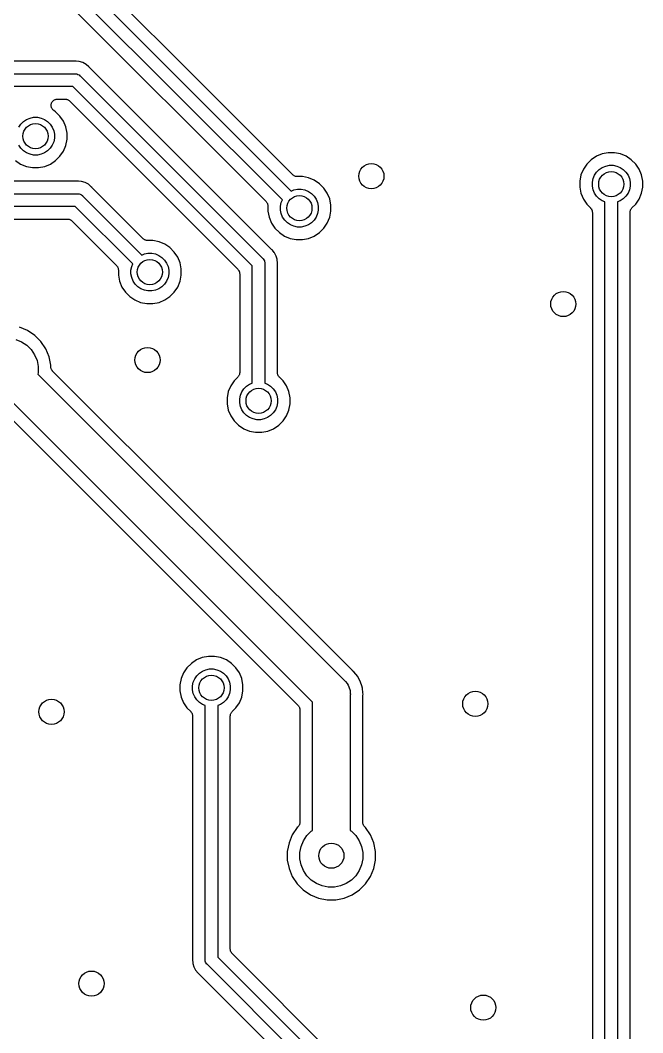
# Model space of a CAD drawing. Extents: x 49 to 143, y -158 to -38.
# Drawn here: x 89.67 to 99.56, y -115.46 to -99.38 of the extents above; entities that cross this region are included whole.
import ezdxf

# ---------------------------------------------------------------- set-up
doc = ezdxf.new("R2010")
doc.units = 0
doc.layers.add('BLACK', color=7, linetype='CONTINUOUS')

msp = doc.modelspace()

# ---------------------------------------------------------------- linework, layer by layer
at = {"layer": 'BLACK', "linetype": 'CONTINUOUS'}
for p, q in [((92.3839, -100.215), (90.65, -98.4808)), ((90.4982, -98.6118), (93.9774, -102.091)), ((93.836, -102.232), (90.3826, -98.779)), ((90.329, -99.0083), (93.5777, -102.257)), ((90.5314, -100.03), (80.6646, -100.03)), ((90.5356, -100.03), (90.5314, -100.03)), ((90.5398, -100.03), (90.5356, -100.03)), ((90.5412, -100.03), (90.5398, -100.03)), ((90.551, -100.029), (90.5412, -100.03)), ((90.5608, -100.03), (90.551, -100.029)), ((90.6098, -100.034), (90.5608, -100.03)), ((90.5608, -100.03), (90.5608, -100.03)), ((90.6664, -100.051), (90.6098, -100.034)), ((90.7185, -100.079), (90.6664, -100.051)), ((90.7642, -100.117), (90.7185, -100.079)), ((90.7704, -100.124), (90.7642, -100.117)), ((90.7734, -100.127), (90.7704, -100.124)), ((90.776, -100.131), (90.7734, -100.127)), ((90.777, -100.132), (90.776, -100.131)), ((93.6572, -103.012), (90.777, -100.132)), ((80.6499, -100.23), (90.5461, -100.23)), ((90.5461, -100.23), (90.551, -100.23)), ((90.551, -100.23), (90.5559, -100.23)), ((90.5559, -100.23), (90.5559, -100.23)), ((90.5559, -100.23), (90.5706, -100.231)), ((90.5706, -100.231), (90.5895, -100.237)), ((90.5895, -100.237), (90.6068, -100.246)), ((90.6068, -100.246), (90.6221, -100.259)), ((90.6221, -100.259), (90.6252, -100.263)), ((90.6252, -100.263), (93.5262, -103.164)), ((94.002, -101.833), (92.3839, -100.215)), ((90.5096, -100.43), (80.6864, -100.43)), ((93.359, -103.279), (90.5096, -100.43)), ((90.172, -100.691), (90.1767, -100.682)), ((90.1767, -100.682), (90.1812, -100.674)), ((90.1812, -100.674), (90.1813, -100.674)), ((90.1813, -100.674), (90.1814, -100.674)), ((90.1814, -100.674), (90.1877, -100.666)), ((90.1877, -100.666), (90.1937, -100.659)), ((90.1937, -100.659), (90.1938, -100.659)), ((90.1938, -100.659), (90.2015, -100.653)), ((90.1938, -100.659), (90.1938, -100.659)), ((90.2015, -100.653), (90.2088, -100.647)), ((90.2088, -100.647), (90.2089, -100.647)), ((90.2089, -100.647), (90.209, -100.647)), ((90.209, -100.647), (90.2175, -100.642)), ((90.2175, -100.642), (90.226, -100.638)), ((90.226, -100.638), (90.2261, -100.638)), ((90.2261, -100.638), (90.2263, -100.637)), ((90.2263, -100.637), (90.2353, -100.635)), ((90.2353, -100.635), (90.2447, -100.632)), ((90.2447, -100.632), (90.2448, -100.632)), ((90.2448, -100.632), (90.245, -100.632)), ((90.245, -100.632), (90.2543, -100.631)), ((90.2543, -100.631), (90.2641, -100.63)), ((90.2641, -100.63), (90.3853, -100.63)), ((90.3853, -100.63), (90.3856, -100.63)), ((90.3856, -100.63), (90.3857, -100.63)), ((90.3857, -100.63), (90.3857, -100.63)), ((90.3857, -100.63), (90.3867, -100.63)), ((90.3867, -100.63), (90.3959, -100.631)), ((90.3959, -100.631), (90.4051, -100.632)), ((90.4051, -100.632), (90.4056, -100.632)), ((90.4056, -100.632), (90.4061, -100.632)), ((90.4061, -100.632), (90.4149, -100.635)), ((90.4149, -100.635), (90.4237, -100.638)), ((90.4237, -100.638), (90.4242, -100.638)), ((90.4242, -100.638), (90.4247, -100.638)), ((90.4247, -100.638), (90.4328, -100.643)), ((90.4328, -100.643), (90.4409, -100.647)), ((90.4409, -100.647), (90.4414, -100.647)), ((90.4414, -100.647), (90.4418, -100.647)), ((90.4418, -100.647), (90.4489, -100.653)), ((90.4489, -100.653), (90.456, -100.659)), ((90.456, -100.659), (93.1297, -103.333)), ((90.1641, -100.729), (90.1651, -100.72)), ((90.165, -100.739), (90.1641, -100.729)), ((90.1641, -100.729), (90.1641, -100.729)), ((90.1641, -100.729), (90.1641, -100.729)), ((90.1658, -100.748), (90.165, -100.739)), ((90.1651, -100.72), (90.1662, -100.71)), ((90.1659, -100.749), (90.1658, -100.748)), ((90.1686, -100.758), (90.1659, -100.749)), ((90.1659, -100.749), (90.1659, -100.749)), ((90.1662, -100.71), (90.1691, -100.701)), ((90.1662, -100.71), (90.1662, -100.71)), ((90.1662, -100.71), (90.1662, -100.71)), ((90.1713, -100.767), (90.1686, -100.758)), ((90.1691, -100.701), (90.1719, -100.691)), ((90.1714, -100.767), (90.1713, -100.767)), ((90.1758, -100.776), (90.1714, -100.767)), ((90.1714, -100.767), (90.1714, -100.767)), ((90.1719, -100.691), (90.172, -100.691)), ((90.172, -100.691), (90.172, -100.691)), ((90.1803, -100.785), (90.1758, -100.776)), ((90.1804, -100.785), (90.1803, -100.785)), ((90.1862, -100.792), (90.1804, -100.785)), ((90.1804, -100.785), (90.1804, -100.785)), ((90.1925, -100.8), (90.1862, -100.792)), ((90.1926, -100.8), (90.1925, -100.8)), ((90.1927, -100.8), (90.1926, -100.8)), ((90.2001, -100.806), (90.1927, -100.8)), ((90.2074, -100.812), (90.2001, -100.806)), ((90.2076, -100.812), (90.2074, -100.812)), ((90.2076, -100.813), (90.2076, -100.812)), ((90.2086, -100.813), (90.2076, -100.813)), ((90.2076, -100.813), (90.2076, -100.813)), ((90.2347, -100.831), (90.2086, -100.813)), ((90.3044, -100.9), (90.2347, -100.831)), ((89.683, -101.028), (89.7248, -100.986)), ((89.7248, -100.986), (89.7739, -100.953)), ((89.7739, -100.953), (89.8285, -100.931)), ((89.8285, -100.931), (89.8865, -100.919)), ((89.8865, -100.919), (89.9455, -100.919)), ((89.9455, -100.919), (90.0035, -100.931)), ((90.0035, -100.931), (90.0581, -100.953)), ((90.0581, -100.953), (90.1072, -100.986)), ((90.1072, -100.986), (90.149, -101.028)), ((90.3591, -100.982), (90.3044, -100.9)), ((90.3968, -101.073), (90.3591, -100.982)), ((89.6501, -101.077), (89.683, -101.028)), ((90.149, -101.028), (90.1819, -101.077)), ((90.1819, -101.077), (90.2045, -101.132)), ((90.2045, -101.132), (90.216, -101.189)), ((90.416, -101.17), (90.3968, -101.073)), ((90.2045, -101.307), (90.1819, -101.361)), ((90.216, -101.249), (90.2045, -101.307)), ((90.216, -101.189), (90.216, -101.249)), ((90.3968, -101.365), (90.416, -101.268)), ((90.416, -101.268), (90.416, -101.17)), ((89.683, -101.41), (89.6501, -101.361)), ((89.7248, -101.452), (89.683, -101.41)), ((89.7739, -101.485), (89.7248, -101.452)), ((89.8285, -101.507), (89.7739, -101.485)), ((90.0581, -101.485), (90.0035, -101.507)), ((90.1072, -101.452), (90.0581, -101.485)), ((90.149, -101.41), (90.1072, -101.452)), ((90.1819, -101.361), (90.149, -101.41)), ((90.3044, -101.538), (90.3591, -101.456)), ((90.3591, -101.456), (90.3968, -101.365)), ((99.0108, -101.481), (98.9142, -101.5)), ((99.1092, -101.481), (99.0108, -101.481)), ((99.2058, -101.5), (99.1092, -101.481)), ((89.5973, -101.607), (89.6792, -101.662)), ((89.8865, -101.519), (89.8285, -101.507)), ((89.9455, -101.519), (89.8865, -101.519)), ((90.0035, -101.507), (89.9455, -101.519)), ((90.1528, -101.662), (90.2347, -101.607)), ((90.2347, -101.607), (90.3044, -101.538)), ((98.7413, -101.593), (98.6716, -101.662)), ((98.8232, -101.538), (98.7413, -101.593)), ((98.9142, -101.5), (98.8232, -101.538)), ((99.2968, -101.538), (99.2058, -101.5)), ((99.3787, -101.593), (99.2968, -101.538)), ((99.4484, -101.662), (99.3787, -101.593)), ((89.6792, -101.662), (89.7702, -101.7)), ((89.7702, -101.7), (89.8668, -101.719)), ((89.8668, -101.719), (89.9652, -101.719)), ((89.9652, -101.719), (90.0618, -101.7)), ((90.0618, -101.7), (90.1528, -101.662)), ((98.6169, -101.744), (98.5792, -101.835)), ((98.6716, -101.662), (98.6169, -101.744)), ((98.7941, -101.839), (98.827, -101.79)), ((98.827, -101.79), (98.8688, -101.748)), ((98.8688, -101.748), (98.9179, -101.715)), ((98.9179, -101.715), (98.9725, -101.693)), ((98.9725, -101.693), (99.0305, -101.681)), ((99.0305, -101.681), (99.0895, -101.681)), ((99.0895, -101.681), (99.1475, -101.693)), ((99.1475, -101.693), (99.2021, -101.715)), ((99.2021, -101.715), (99.2512, -101.748)), ((99.2512, -101.748), (99.293, -101.79)), ((99.293, -101.79), (99.3259, -101.839)), ((99.5031, -101.744), (99.4484, -101.662)), ((99.5408, -101.835), (99.5031, -101.744)), ((90.5691, -101.935), (82.3156, -101.935)), ((90.5733, -101.935), (90.5691, -101.935)), ((90.5775, -101.935), (90.5733, -101.935)), ((90.5789, -101.935), (90.5775, -101.935)), ((90.5887, -101.934), (90.5789, -101.935)), ((90.5986, -101.935), (90.5887, -101.934)), ((90.6475, -101.939), (90.5986, -101.935)), ((90.5986, -101.935), (90.5986, -101.935)), ((90.7041, -101.956), (90.6475, -101.939)), ((90.7562, -101.984), (90.7041, -101.956)), ((94.0091, -101.839), (94.002, -101.833)), ((94.0162, -101.845), (94.0091, -101.839)), ((94.0166, -101.845), (94.0162, -101.845)), ((94.0171, -101.845), (94.0166, -101.845)), ((94.0252, -101.849), (94.0171, -101.845)), ((94.0333, -101.854), (94.0252, -101.849)), ((94.0338, -101.854), (94.0333, -101.854)), ((94.0343, -101.854), (94.0338, -101.854)), ((94.0431, -101.857), (94.0343, -101.854)), ((94.0519, -101.86), (94.0431, -101.857)), ((94.0524, -101.86), (94.0519, -101.86)), ((94.0529, -101.86), (94.0524, -101.86)), ((94.0621, -101.861), (94.0529, -101.86)), ((94.0713, -101.862), (94.0621, -101.861)), ((94.0723, -101.862), (94.0713, -101.862)), ((94.0724, -101.862), (94.0723, -101.862)), ((94.0723, -101.862), (94.0723, -101.862)), ((94.0727, -101.862), (94.0724, -101.862)), ((94.1562, -101.862), (94.0727, -101.862)), ((94.2528, -101.881), (94.1562, -101.862)), ((94.3438, -101.919), (94.2528, -101.881)), ((94.4257, -101.974), (94.3438, -101.919)), ((98.5792, -101.835), (98.56, -101.932)), ((98.56, -101.932), (98.56, -102.03)), ((98.76, -101.951), (98.7715, -101.893)), ((98.76, -102.011), (98.76, -101.951)), ((98.7715, -101.893), (98.7941, -101.839)), ((99.3259, -101.839), (99.3485, -101.893)), ((99.3485, -101.893), (99.36, -101.951)), ((99.36, -101.951), (99.36, -102.011)), ((99.56, -101.932), (99.5408, -101.835)), ((99.56, -102.03), (99.56, -101.932)), ((90.8019, -102.022), (90.7562, -101.984)), ((90.8082, -102.029), (90.8019, -102.022)), ((90.8111, -102.032), (90.8082, -102.029)), ((90.8138, -102.036), (90.8111, -102.032)), ((90.8147, -102.037), (90.8138, -102.036)), ((91.6267, -102.849), (90.8147, -102.037)), ((93.9774, -102.091), (94.0195, -102.074)), ((94.0195, -102.074), (94.0775, -102.062)), ((94.0775, -102.062), (94.1365, -102.062)), ((94.1365, -102.062), (94.1945, -102.074)), ((94.1945, -102.074), (94.2491, -102.096)), ((94.2491, -102.096), (94.2982, -102.129)), ((94.2982, -102.129), (94.34, -102.171)), ((94.4954, -102.043), (94.4257, -101.974)), ((94.5501, -102.125), (94.4954, -102.043)), ((94.5878, -102.216), (94.5501, -102.125)), ((98.56, -102.03), (98.5792, -102.127)), ((98.5792, -102.127), (98.6169, -102.218)), ((98.7715, -102.069), (98.76, -102.011)), ((98.7941, -102.123), (98.7715, -102.069)), ((98.827, -102.172), (98.7941, -102.123)), ((99.3259, -102.123), (99.293, -102.172)), ((99.3485, -102.069), (99.3259, -102.123)), ((99.36, -102.011), (99.3485, -102.069)), ((99.5031, -102.218), (99.5408, -102.127)), ((99.5408, -102.127), (99.56, -102.03)), ((82.3009, -102.135), (90.5838, -102.135)), ((90.5838, -102.135), (90.5887, -102.135)), ((90.5887, -102.135), (90.5936, -102.135)), ((90.5936, -102.135), (90.5936, -102.135)), ((90.5936, -102.135), (90.6083, -102.136)), ((90.6083, -102.136), (90.6272, -102.142)), ((90.6272, -102.142), (90.6445, -102.151)), ((90.6445, -102.151), (90.6598, -102.164)), ((90.6598, -102.164), (90.6629, -102.168)), ((90.6629, -102.168), (91.6021, -103.107)), ((93.5777, -102.257), (93.5779, -102.257)), ((93.5779, -102.257), (93.578, -102.257)), ((93.578, -102.257), (93.578, -102.257)), ((93.578, -102.257), (93.5787, -102.258)), ((93.5787, -102.258), (93.5845, -102.265)), ((93.5845, -102.265), (93.5903, -102.272)), ((93.5903, -102.272), (93.5905, -102.273)), ((93.5905, -102.273), (93.5909, -102.273)), ((93.5909, -102.273), (93.5951, -102.281)), ((93.5951, -102.281), (93.5995, -102.29)), ((93.5995, -102.29), (93.5996, -102.29)), ((93.5996, -102.29), (93.5998, -102.291)), ((93.5998, -102.291), (93.6024, -102.299)), ((93.807, -102.332), (93.8185, -102.274)), ((93.8185, -102.274), (93.836, -102.232)), ((94.34, -102.171), (94.3729, -102.22)), ((94.3729, -102.22), (94.3955, -102.274)), ((94.3955, -102.274), (94.407, -102.332)), ((94.607, -102.313), (94.5878, -102.216)), ((98.6169, -102.218), (98.6716, -102.3)), ((98.8688, -102.214), (98.827, -102.172)), ((98.9179, -102.247), (98.8688, -102.214)), ((98.96, -102.264), (98.9179, -102.247)), ((98.96, -119.212), (98.96, -102.264)), ((99.2021, -102.247), (99.16, -102.264)), ((99.16, -102.264), (99.16, -119.248)), ((99.2512, -102.214), (99.2021, -102.247)), ((99.293, -102.172), (99.2512, -102.214)), ((99.4484, -102.3), (99.5031, -102.218)), ((90.5473, -102.335), (82.3374, -102.335)), ((91.4607, -103.248), (90.5473, -102.335)), ((93.6024, -102.299), (93.6051, -102.308)), ((93.6051, -102.308), (93.6051, -102.309)), ((93.6051, -102.309), (93.6053, -102.309)), ((93.6053, -102.309), (93.6061, -102.318)), ((93.6061, -102.318), (93.607, -102.328)), ((93.607, -102.328), (93.607, -102.411)), ((93.607, -102.411), (93.6262, -102.508)), ((93.807, -102.392), (93.807, -102.332)), ((93.8185, -102.45), (93.807, -102.392)), ((93.8411, -102.504), (93.8185, -102.45)), ((94.3955, -102.45), (94.3729, -102.504)), ((94.407, -102.392), (94.3955, -102.45)), ((94.407, -102.332), (94.407, -102.392)), ((94.5878, -102.508), (94.607, -102.411)), ((94.607, -102.411), (94.607, -102.313)), ((98.6716, -102.3), (98.7307, -102.359)), ((98.7307, -102.359), (98.7309, -102.359)), ((98.7309, -102.359), (98.731, -102.359)), ((98.731, -102.359), (98.731, -102.359)), ((98.731, -102.359), (98.7317, -102.36)), ((98.7317, -102.36), (98.7375, -102.367)), ((98.7375, -102.367), (98.7433, -102.374)), ((98.7433, -102.374), (98.7435, -102.375)), ((98.7435, -102.375), (98.7439, -102.375)), ((98.7439, -102.375), (98.7481, -102.383)), ((98.7481, -102.383), (98.7525, -102.391)), ((98.7525, -102.391), (98.7526, -102.392)), ((98.7526, -102.392), (98.7528, -102.392)), ((98.7528, -102.392), (98.7554, -102.401)), ((98.7554, -102.401), (98.7581, -102.41)), ((98.7581, -102.41), (98.7581, -102.411)), ((98.7581, -102.411), (98.7583, -102.411)), ((98.7583, -102.411), (98.7591, -102.42)), ((98.7591, -102.42), (98.76, -102.43)), ((98.76, -102.43), (98.76, -119.087)), ((99.36, -102.428), (99.361, -102.419)), ((99.36, -102.429), (99.36, -102.428)), ((99.36, -102.43), (99.36, -102.429)), ((99.36, -102.429), (99.36, -102.429)), ((99.36, -102.429), (99.36, -102.429)), ((99.36, -119.233), (99.36, -102.43)), ((99.361, -102.419), (99.362, -102.41)), ((99.362, -102.41), (99.3621, -102.409)), ((99.3621, -102.409), (99.3622, -102.409)), ((99.3622, -102.409), (99.365, -102.4)), ((99.365, -102.4), (99.3677, -102.391)), ((99.3677, -102.391), (99.3679, -102.391)), ((99.3679, -102.391), (99.3681, -102.39)), ((99.3681, -102.39), (99.3725, -102.382)), ((99.3725, -102.382), (99.3769, -102.374)), ((99.3769, -102.374), (99.3772, -102.373)), ((99.3772, -102.373), (99.3775, -102.373)), ((99.3775, -102.373), (99.3834, -102.366)), ((99.3834, -102.366), (99.3893, -102.359)), ((99.3893, -102.359), (99.4484, -102.3)), ((82.4617, -102.535), (90.423, -102.535)), ((90.423, -102.535), (90.4234, -102.535)), ((90.4234, -102.535), (90.4234, -102.535)), ((90.4234, -102.535), (90.4234, -102.535)), ((90.4234, -102.535), (90.4244, -102.535)), ((90.4244, -102.535), (90.4336, -102.536)), ((90.4336, -102.536), (90.4428, -102.537)), ((90.4428, -102.537), (90.4433, -102.537)), ((90.4433, -102.537), (90.4438, -102.537)), ((90.4438, -102.537), (90.4527, -102.54)), ((90.4527, -102.54), (90.4615, -102.543)), ((90.4615, -102.543), (90.4619, -102.543)), ((90.4619, -102.543), (90.4624, -102.543)), ((90.4624, -102.543), (90.4705, -102.548)), ((90.4705, -102.548), (90.4787, -102.552)), ((90.4787, -102.552), (90.4791, -102.552)), ((90.4791, -102.552), (90.4795, -102.552)), ((90.4795, -102.552), (90.4866, -102.558)), ((90.4866, -102.558), (90.4937, -102.564)), ((90.4937, -102.564), (91.2024, -103.273)), ((93.6262, -102.508), (93.6639, -102.599)), ((93.6639, -102.599), (93.7186, -102.681)), ((93.874, -102.553), (93.8411, -102.504)), ((93.9158, -102.595), (93.874, -102.553)), ((93.9649, -102.628), (93.9158, -102.595)), ((94.2982, -102.595), (94.2491, -102.628)), ((94.34, -102.553), (94.2982, -102.595)), ((94.3729, -102.504), (94.34, -102.553)), ((94.4954, -102.681), (94.5501, -102.599)), ((94.5501, -102.599), (94.5878, -102.508)), ((93.7186, -102.681), (93.7883, -102.75)), ((93.7883, -102.75), (93.8702, -102.805)), ((94.0195, -102.65), (93.9649, -102.628)), ((94.0775, -102.662), (94.0195, -102.65)), ((94.1365, -102.662), (94.0775, -102.662)), ((94.1945, -102.65), (94.1365, -102.662)), ((94.2491, -102.628), (94.1945, -102.65)), ((94.3438, -102.805), (94.4257, -102.75)), ((94.4257, -102.75), (94.4954, -102.681)), ((91.6339, -102.855), (91.6267, -102.849)), ((91.6409, -102.861), (91.6339, -102.855)), ((91.6414, -102.861), (91.6409, -102.861)), ((91.6418, -102.861), (91.6414, -102.861)), ((91.65, -102.865), (91.6418, -102.861)), ((91.658, -102.87), (91.65, -102.865)), ((91.6585, -102.87), (91.658, -102.87)), ((91.659, -102.87), (91.6585, -102.87)), ((91.6678, -102.873), (91.659, -102.87)), ((91.6766, -102.876), (91.6678, -102.873)), ((91.6771, -102.876), (91.6766, -102.876)), ((91.6776, -102.876), (91.6771, -102.876)), ((91.6868, -102.877), (91.6776, -102.876)), ((91.696, -102.878), (91.6868, -102.877)), ((91.697, -102.878), (91.696, -102.878)), ((91.6971, -102.878), (91.697, -102.878)), ((91.6974, -102.878), (91.6971, -102.878)), ((91.6971, -102.878), (91.6971, -102.878)), ((91.781, -102.878), (91.6974, -102.878)), ((91.8776, -102.897), (91.781, -102.878)), ((91.9686, -102.935), (91.8776, -102.897)), ((92.0505, -102.99), (91.9686, -102.935)), ((93.8702, -102.805), (93.9612, -102.843)), ((93.9612, -102.843), (94.0578, -102.862)), ((94.0578, -102.862), (94.1562, -102.862)), ((94.1562, -102.862), (94.2528, -102.843)), ((94.2528, -102.843), (94.3438, -102.805)), ((91.6021, -103.107), (91.6442, -103.09)), ((91.6442, -103.09), (91.7022, -103.078)), ((91.7022, -103.078), (91.7613, -103.078)), ((91.7613, -103.078), (91.8192, -103.09)), ((91.8192, -103.09), (91.8738, -103.112)), ((92.1201, -103.059), (92.0505, -102.99)), ((92.1748, -103.141), (92.1201, -103.059)), ((93.6605, -103.015), (93.6572, -103.012)), ((93.6634, -103.018), (93.6605, -103.015)), ((93.6645, -103.019), (93.6634, -103.018)), ((93.6722, -103.025), (93.6645, -103.019)), ((93.6784, -103.032), (93.6722, -103.025)), ((93.7081, -103.069), (93.6784, -103.032)), ((93.6784, -103.032), (93.6784, -103.032)), ((93.7096, -103.071), (93.7081, -103.069)), ((93.7375, -103.123), (93.7096, -103.071)), ((91.4433, -103.29), (91.4607, -103.248)), ((91.8738, -103.112), (91.923, -103.145)), ((91.923, -103.145), (91.9647, -103.187)), ((91.9647, -103.187), (91.9976, -103.236)), ((91.9976, -103.236), (92.0202, -103.29)), ((92.2125, -103.232), (92.1748, -103.141)), ((92.2317, -103.329), (92.2125, -103.232)), ((93.5262, -103.164), (93.5301, -103.167)), ((93.5301, -103.167), (93.5425, -103.182)), ((93.5425, -103.182), (93.5518, -103.2)), ((93.5518, -103.2), (93.5553, -103.211)), ((93.5553, -103.211), (93.5576, -103.218)), ((93.5576, -103.218), (93.5577, -103.22)), ((93.5577, -103.22), (93.559, -103.233)), ((93.559, -103.233), (93.559, -103.233)), ((93.559, -103.233), (93.5595, -103.238)), ((93.5595, -103.238), (93.559, -103.243)), ((93.559, -103.243), (93.559, -105.14)), ((93.753, -103.174), (93.7375, -103.123)), ((93.7531, -103.174), (93.753, -103.174)), ((93.7547, -103.179), (93.7531, -103.174)), ((93.7605, -103.238), (93.7547, -103.179)), ((93.759, -103.256), (93.7595, -103.252)), ((93.759, -103.258), (93.759, -103.256)), ((93.759, -104.974), (93.759, -103.258)), ((93.7595, -103.248), (93.7605, -103.238)), ((93.7595, -103.252), (93.7595, -103.248)), ((91.2024, -103.273), (91.2027, -103.273)), ((91.2027, -103.273), (91.2027, -103.273)), ((91.2027, -103.273), (91.2027, -103.273)), ((91.2027, -103.273), (91.2034, -103.274)), ((91.2034, -103.274), (91.2092, -103.281)), ((91.2092, -103.281), (91.215, -103.288)), ((91.215, -103.288), (91.2153, -103.289)), ((91.2153, -103.289), (91.2156, -103.289)), ((91.2156, -103.289), (91.2198, -103.297)), ((91.2198, -103.297), (91.2242, -103.306)), ((91.2242, -103.306), (91.2243, -103.306)), ((91.2243, -103.306), (91.2246, -103.307)), ((91.2246, -103.307), (91.2271, -103.315)), ((91.2271, -103.315), (91.2298, -103.324)), ((91.2298, -103.324), (91.2299, -103.325)), ((91.2299, -103.325), (91.23, -103.325)), ((91.23, -103.325), (91.2308, -103.334)), ((91.2308, -103.334), (91.2317, -103.344)), ((91.2317, -103.344), (91.2317, -103.427)), ((91.4317, -103.348), (91.4433, -103.29)), ((91.4317, -103.408), (91.4317, -103.348)), ((91.4433, -103.466), (91.4317, -103.408)), ((92.0202, -103.29), (92.0317, -103.348)), ((92.0317, -103.408), (92.0202, -103.466)), ((92.0317, -103.348), (92.0317, -103.408)), ((92.2317, -103.427), (92.2317, -103.329)), ((93.1297, -103.333), (93.1299, -103.333)), ((93.1299, -103.333), (93.13, -103.333)), ((93.13, -103.333), (93.13, -103.333)), ((93.13, -103.333), (93.1307, -103.334)), ((93.1307, -103.334), (93.1365, -103.341)), ((93.1365, -103.341), (93.1423, -103.348)), ((93.1423, -103.348), (93.1425, -103.349)), ((93.1425, -103.349), (93.1429, -103.349)), ((93.1429, -103.349), (93.1471, -103.357)), ((93.1471, -103.357), (93.1515, -103.366)), ((93.1515, -103.366), (93.1516, -103.366)), ((93.1516, -103.366), (93.1518, -103.367)), ((93.1518, -103.367), (93.1544, -103.375)), ((93.1544, -103.375), (93.1571, -103.384)), ((93.1571, -103.384), (93.1571, -103.385)), ((93.1571, -103.385), (93.1573, -103.385)), ((93.1573, -103.385), (93.1581, -103.394)), ((93.1581, -103.394), (93.159, -103.404)), ((93.159, -103.404), (93.159, -104.974)), ((93.359, -105.14), (93.359, -103.279)), ((91.2317, -103.427), (91.2509, -103.524)), ((91.2509, -103.524), (91.2886, -103.615)), ((91.4659, -103.52), (91.4433, -103.466)), ((91.4987, -103.569), (91.4659, -103.52)), ((91.5405, -103.611), (91.4987, -103.569)), ((91.9647, -103.569), (91.923, -103.611)), ((91.9976, -103.52), (91.9647, -103.569)), ((92.0202, -103.466), (91.9976, -103.52)), ((92.1748, -103.615), (92.2125, -103.524)), ((92.2125, -103.524), (92.2317, -103.427)), ((91.2886, -103.615), (91.3433, -103.697)), ((91.3433, -103.697), (91.413, -103.766)), ((91.5896, -103.644), (91.5405, -103.611)), ((91.6442, -103.666), (91.5896, -103.644)), ((91.7022, -103.678), (91.6442, -103.666)), ((91.7613, -103.678), (91.7022, -103.678)), ((91.8192, -103.666), (91.7613, -103.678)), ((91.8738, -103.644), (91.8192, -103.666)), ((91.923, -103.611), (91.8738, -103.644)), ((92.0505, -103.766), (92.1201, -103.697)), ((92.1201, -103.697), (92.1748, -103.615)), ((91.413, -103.766), (91.4949, -103.821)), ((91.4949, -103.821), (91.5859, -103.859)), ((91.5859, -103.859), (91.6825, -103.878)), ((91.6825, -103.878), (91.781, -103.878)), ((91.781, -103.878), (91.8776, -103.859)), ((91.8776, -103.859), (91.9686, -103.821)), ((91.9686, -103.821), (92.0505, -103.766)), ((89.7904, -104.307), (89.663, -104.254)), ((89.905, -104.384), (89.7904, -104.307)), ((90.0025, -104.481), (89.905, -104.384)), ((89.6046, -104.447), (89.6956, -104.484)), ((89.6956, -104.484), (89.7775, -104.539)), ((89.7775, -104.539), (89.8472, -104.609)), ((90.0791, -104.596), (90.0025, -104.481)), ((89.8472, -104.609), (89.9019, -104.691)), ((89.9019, -104.691), (89.9396, -104.782)), ((90.1319, -104.723), (90.0791, -104.596)), ((89.9396, -104.782), (89.9588, -104.878)), ((90.1588, -104.858), (90.1319, -104.723)), ((90.1588, -104.879), (90.1588, -104.858)), ((89.9588, -104.977), (89.9544, -104.999)), ((89.9544, -104.999), (94.8167, -109.861)), ((89.9588, -104.878), (89.9588, -104.977)), ((90.1597, -104.888), (90.1588, -104.879)), ((90.1605, -104.897), (90.1597, -104.888)), ((90.1607, -104.898), (90.1605, -104.897)), ((90.1634, -104.907), (90.1607, -104.898)), ((90.1607, -104.898), (90.1607, -104.898)), ((90.166, -104.916), (90.1634, -104.907)), ((90.1662, -104.916), (90.166, -104.916)), ((90.1663, -104.917), (90.1662, -104.916)), ((90.1707, -104.925), (90.1663, -104.917)), ((90.1749, -104.933), (90.1707, -104.925)), ((90.1753, -104.934), (90.1749, -104.933)), ((90.1755, -104.934), (90.1753, -104.934)), ((90.1813, -104.941), (90.1755, -104.934)), ((90.1871, -104.949), (90.1813, -104.941)), ((90.1878, -104.949), (90.1871, -104.949)), ((90.1879, -104.949), (90.1878, -104.949)), ((90.1878, -104.949), (90.1878, -104.949)), ((90.1881, -104.95), (90.1879, -104.949)), ((94.9477, -109.709), (90.1881, -104.95)), ((93.1465, -105.022), (93.1421, -105.03)), ((93.1509, -105.014), (93.1465, -105.022)), ((93.1511, -105.013), (93.1509, -105.014)), ((93.1513, -105.013), (93.1511, -105.013)), ((93.154, -105.004), (93.1513, -105.013)), ((93.1568, -104.995), (93.154, -105.004)), ((93.1569, -104.995), (93.1568, -104.995)), ((93.157, -104.994), (93.1569, -104.995)), ((93.158, -104.985), (93.157, -104.994)), ((93.159, -104.976), (93.158, -104.985)), ((93.159, -104.974), (93.159, -104.975)), ((93.159, -104.975), (93.159, -104.975)), ((93.159, -104.975), (93.159, -104.975)), ((93.159, -104.975), (93.159, -104.976)), ((93.7599, -104.984), (93.759, -104.974)), ((93.7607, -104.993), (93.7599, -104.984)), ((93.7609, -104.993), (93.7607, -104.993)), ((93.7609, -104.994), (93.7609, -104.993)), ((93.7636, -105.003), (93.7609, -104.994)), ((93.7662, -105.012), (93.7636, -105.003)), ((93.7664, -105.012), (93.7662, -105.012)), ((93.7665, -105.013), (93.7664, -105.012)), ((93.7709, -105.021), (93.7665, -105.013)), ((93.7751, -105.029), (93.7709, -105.021)), ((93.0159, -105.186), (92.9782, -105.277)), ((93.0706, -105.104), (93.0159, -105.186)), ((93.1297, -105.045), (93.0706, -105.104)), ((93.1356, -105.038), (93.1297, -105.045)), ((93.1415, -105.031), (93.1356, -105.038)), ((93.1418, -105.031), (93.1415, -105.031)), ((93.1421, -105.03), (93.1418, -105.031)), ((93.2678, -105.19), (93.3169, -105.157)), ((93.3169, -105.157), (93.359, -105.14)), ((93.559, -105.14), (93.6011, -105.157)), ((93.6011, -105.157), (93.6502, -105.19)), ((93.7755, -105.029), (93.7751, -105.029)), ((93.7757, -105.03), (93.7755, -105.029)), ((93.7815, -105.037), (93.7757, -105.03)), ((93.7873, -105.044), (93.7815, -105.037)), ((93.788, -105.045), (93.7873, -105.044)), ((93.7881, -105.045), (93.788, -105.045)), ((93.788, -105.045), (93.788, -105.045)), ((93.7883, -105.045), (93.7881, -105.045)), ((93.8474, -105.104), (93.7883, -105.045)), ((93.9021, -105.186), (93.8474, -105.104)), ((93.9398, -105.277), (93.9021, -105.186)), ((92.9782, -105.277), (92.959, -105.374)), ((93.159, -105.393), (93.1705, -105.335)), ((93.1705, -105.335), (93.1931, -105.281)), ((93.1931, -105.281), (93.226, -105.232)), ((93.226, -105.232), (93.2678, -105.19)), ((93.6502, -105.19), (93.692, -105.232)), ((93.692, -105.232), (93.7249, -105.281)), ((93.7249, -105.281), (93.7475, -105.335)), ((93.7475, -105.335), (93.759, -105.393)), ((93.959, -105.374), (93.9398, -105.277)), ((94.315, -110.208), (89.5301, -105.423)), ((92.959, -105.374), (92.959, -105.472)), ((92.959, -105.472), (92.9782, -105.569)), ((93.159, -105.453), (93.159, -105.393)), ((93.1705, -105.511), (93.159, -105.453)), ((93.1931, -105.565), (93.1705, -105.511)), ((93.7475, -105.511), (93.7249, -105.565)), ((93.759, -105.453), (93.7475, -105.511)), ((93.759, -105.393), (93.759, -105.453)), ((93.9398, -105.569), (93.959, -105.472)), ((93.959, -105.472), (93.959, -105.374)), ((89.481, -105.657), (94.0857, -110.261)), ((92.9782, -105.569), (93.0159, -105.66)), ((93.0159, -105.66), (93.0706, -105.742)), ((93.226, -105.614), (93.1931, -105.565)), ((93.2678, -105.656), (93.226, -105.614)), ((93.3169, -105.689), (93.2678, -105.656)), ((93.6502, -105.656), (93.6011, -105.689)), ((93.692, -105.614), (93.6502, -105.656)), ((93.7249, -105.565), (93.692, -105.614)), ((93.8474, -105.742), (93.9021, -105.66)), ((93.9021, -105.66), (93.9398, -105.569)), ((93.0706, -105.742), (93.1403, -105.811)), ((93.1403, -105.811), (93.2222, -105.866)), ((93.3715, -105.711), (93.3169, -105.689)), ((93.4295, -105.723), (93.3715, -105.711)), ((93.4885, -105.723), (93.4295, -105.723)), ((93.5465, -105.711), (93.4885, -105.723)), ((93.6011, -105.689), (93.5465, -105.711)), ((93.6958, -105.866), (93.7777, -105.811)), ((93.7777, -105.811), (93.8474, -105.742)), ((93.2222, -105.866), (93.3132, -105.904)), ((93.3132, -105.904), (93.4098, -105.923)), ((93.4098, -105.923), (93.5082, -105.923)), ((93.5082, -105.923), (93.6048, -105.904)), ((93.6048, -105.904), (93.6958, -105.866)), ((92.5642, -109.501), (92.4732, -109.539)), ((92.6608, -109.482), (92.5642, -109.501)), ((92.7592, -109.482), (92.6608, -109.482)), ((92.8558, -109.501), (92.7592, -109.482)), ((92.9468, -109.539), (92.8558, -109.501)), ((92.3216, -109.663), (92.2669, -109.745)), ((92.3913, -109.594), (92.3216, -109.663)), ((92.4732, -109.539), (92.3913, -109.594)), ((92.6225, -109.694), (92.6805, -109.682)), ((92.6805, -109.682), (92.7395, -109.682)), ((92.7395, -109.682), (92.7975, -109.694)), ((93.0287, -109.594), (92.9468, -109.539)), ((93.0984, -109.663), (93.0287, -109.594)), ((93.1531, -109.745), (93.0984, -109.663)), ((92.2292, -109.836), (92.21, -109.933)), ((92.2669, -109.745), (92.2292, -109.836)), ((92.4215, -109.894), (92.4441, -109.84)), ((92.4441, -109.84), (92.477, -109.791)), ((92.477, -109.791), (92.5188, -109.749)), ((92.5188, -109.749), (92.5679, -109.716)), ((92.5679, -109.716), (92.6225, -109.694)), ((92.7975, -109.694), (92.8521, -109.716)), ((92.8521, -109.716), (92.9012, -109.749)), ((92.9012, -109.749), (92.943, -109.791)), ((92.943, -109.791), (92.9759, -109.84)), ((92.9759, -109.84), (92.9985, -109.894)), ((93.1908, -109.836), (93.1531, -109.745)), ((93.21, -109.933), (93.1908, -109.836)), ((94.951, -109.712), (94.9477, -109.709)), ((94.9539, -109.715), (94.951, -109.712)), ((94.955, -109.716), (94.9539, -109.715)), ((94.9703, -109.728), (94.955, -109.716)), ((95.0328, -109.804), (94.9703, -109.728)), ((95.0792, -109.891), (95.0328, -109.804)), ((92.21, -109.933), (92.21, -110.031)), ((92.41, -109.952), (92.4215, -109.894)), ((92.41, -110.012), (92.41, -109.952)), ((92.4215, -110.07), (92.41, -110.012)), ((92.9985, -109.894), (93.01, -109.952)), ((93.01, -110.012), (92.9985, -110.07)), ((93.01, -109.952), (93.01, -110.012)), ((93.21, -110.031), (93.21, -109.933)), ((94.8167, -109.861), (94.8282, -109.87)), ((94.8282, -109.87), (94.8376, -109.882)), ((94.8376, -109.882), (94.8657, -109.916)), ((94.8657, -109.916), (94.8796, -109.942)), ((94.8796, -109.942), (94.8935, -109.968)), ((94.8935, -109.968), (94.9107, -110.025)), ((95.0967, -109.949), (95.0792, -109.891)), ((95.1078, -109.986), (95.0967, -109.949)), ((95.0967, -109.949), (95.0967, -109.949)), ((95.1155, -110.064), (95.1078, -109.986)), ((92.21, -110.031), (92.2292, -110.128)), ((92.2292, -110.128), (92.2669, -110.219)), ((92.4441, -110.124), (92.4215, -110.07)), ((92.477, -110.173), (92.4441, -110.124)), ((92.5188, -110.215), (92.477, -110.173)), ((92.943, -110.173), (92.9012, -110.215)), ((92.9759, -110.124), (92.943, -110.173)), ((92.9985, -110.07), (92.9759, -110.124)), ((93.1531, -110.219), (93.1908, -110.128)), ((93.1908, -110.128), (93.21, -110.031)), ((94.9107, -110.025), (94.915, -110.069)), ((94.915, -110.069), (94.915, -110.069)), ((94.915, -110.069), (94.9165, -110.084)), ((94.9165, -110.084), (94.915, -110.098)), ((94.915, -110.098), (94.915, -112.248)), ((95.115, -110.112), (95.1155, -110.107)), ((95.115, -110.113), (95.115, -110.112)), ((95.115, -112.118), (95.115, -110.113)), ((95.1174, -110.084), (95.1155, -110.064)), ((95.1155, -110.064), (95.1155, -110.064)), ((95.1155, -110.103), (95.1174, -110.084)), ((95.1155, -110.107), (95.1155, -110.103)), ((92.2669, -110.219), (92.3216, -110.301)), ((92.3216, -110.301), (92.3807, -110.36)), ((92.5679, -110.248), (92.5188, -110.215)), ((92.61, -110.265), (92.5679, -110.248)), ((92.61, -114.295), (92.61, -110.265)), ((92.8521, -110.248), (92.81, -110.265)), ((92.81, -110.265), (92.81, -114.259)), ((92.9012, -110.215), (92.8521, -110.248)), ((93.0393, -110.36), (93.0984, -110.301)), ((93.0984, -110.301), (93.1531, -110.219)), ((94.0857, -110.261), (94.086, -110.262)), ((94.086, -110.262), (94.086, -110.262)), ((94.086, -110.262), (94.086, -110.262)), ((94.086, -110.262), (94.0867, -110.262)), ((94.0867, -110.262), (94.0925, -110.27)), ((94.0925, -110.27), (94.0983, -110.277)), ((94.0983, -110.277), (94.0985, -110.277)), ((94.0985, -110.277), (94.0989, -110.278)), ((94.0989, -110.278), (94.1031, -110.286)), ((94.1031, -110.286), (94.1075, -110.294)), ((94.1075, -110.294), (94.1076, -110.295)), ((94.1076, -110.295), (94.1079, -110.295)), ((94.1079, -110.295), (94.1104, -110.304)), ((94.1104, -110.304), (94.1131, -110.313)), ((94.1131, -110.313), (94.1132, -110.313)), ((94.1132, -110.313), (94.1133, -110.314)), ((94.1133, -110.314), (94.1141, -110.323)), ((94.1141, -110.323), (94.115, -110.332)), ((94.115, -110.332), (94.115, -112.118)), ((94.315, -112.248), (94.315, -110.208)), ((92.3807, -110.36), (92.3809, -110.36)), ((92.3809, -110.36), (92.381, -110.36)), ((92.381, -110.36), (92.381, -110.36)), ((92.381, -110.36), (92.3817, -110.361)), ((92.3817, -110.361), (92.3875, -110.368)), ((92.3875, -110.368), (92.3933, -110.375)), ((92.3933, -110.375), (92.3935, -110.376)), ((92.3935, -110.376), (92.3939, -110.376)), ((92.3939, -110.376), (92.3981, -110.384)), ((92.3981, -110.384), (92.4025, -110.392)), ((92.4025, -110.392), (92.4026, -110.393)), ((92.4026, -110.393), (92.4029, -110.393)), ((92.4029, -110.393), (92.4054, -110.402)), ((92.4054, -110.402), (92.4081, -110.411)), ((92.4081, -110.411), (92.4081, -110.412)), ((92.4081, -110.412), (92.4083, -110.412)), ((92.4083, -110.412), (92.4091, -110.421)), ((92.4091, -110.421), (92.41, -110.431)), ((92.41, -110.431), (92.41, -114.28)), ((93.01, -110.429), (93.011, -110.42)), ((93.01, -110.43), (93.01, -110.429)), ((93.01, -110.431), (93.01, -110.43)), ((93.01, -110.43), (93.01, -110.43)), ((93.01, -110.43), (93.01, -110.43)), ((93.01, -114.134), (93.01, -110.431)), ((93.011, -110.42), (93.012, -110.411)), ((93.012, -110.411), (93.0121, -110.41)), ((93.0121, -110.41), (93.0122, -110.41)), ((93.0122, -110.41), (93.015, -110.401)), ((93.015, -110.401), (93.0177, -110.392)), ((93.0177, -110.392), (93.0179, -110.392)), ((93.0179, -110.392), (93.0181, -110.391)), ((93.0181, -110.391), (93.0225, -110.383)), ((93.0225, -110.383), (93.0269, -110.375)), ((93.0269, -110.375), (93.0272, -110.374)), ((93.0272, -110.374), (93.0275, -110.374)), ((93.0275, -110.374), (93.0334, -110.367)), ((93.0334, -110.367), (93.0393, -110.36)), ((94.0713, -112.203), (93.9947, -112.317)), ((94.0857, -112.188), (94.0713, -112.203)), ((94.0916, -112.181), (94.0857, -112.188)), ((94.0975, -112.174), (94.0916, -112.181)), ((94.0978, -112.174), (94.0975, -112.174)), ((94.0981, -112.173), (94.0978, -112.174)), ((94.1025, -112.165), (94.0981, -112.173)), ((94.1069, -112.157), (94.1025, -112.165)), ((94.1071, -112.157), (94.1069, -112.157)), ((94.1073, -112.156), (94.1071, -112.157)), ((94.11, -112.147), (94.1073, -112.156)), ((94.1128, -112.138), (94.11, -112.147)), ((94.1129, -112.138), (94.1128, -112.138)), ((94.113, -112.137), (94.1129, -112.138)), ((94.114, -112.128), (94.113, -112.137)), ((94.115, -112.119), (94.114, -112.128)), ((94.115, -112.118), (94.115, -112.118)), ((94.115, -112.118), (94.115, -112.118)), ((94.115, -112.118), (94.115, -112.118)), ((94.115, -112.118), (94.115, -112.119)), ((94.2266, -112.33), (94.2963, -112.261)), ((94.2963, -112.261), (94.315, -112.248)), ((94.915, -112.248), (94.9337, -112.261)), ((94.9337, -112.261), (95.0034, -112.33)), ((95.1159, -112.127), (95.115, -112.118)), ((95.1167, -112.136), (95.1159, -112.127)), ((95.1169, -112.137), (95.1167, -112.136)), ((95.1196, -112.146), (95.1169, -112.137)), ((95.1169, -112.137), (95.1169, -112.137)), ((95.1222, -112.155), (95.1196, -112.146)), ((95.1224, -112.155), (95.1222, -112.155)), ((95.1226, -112.156), (95.1224, -112.155)), ((95.1269, -112.164), (95.1226, -112.156)), ((95.1311, -112.172), (95.1269, -112.164)), ((95.1315, -112.173), (95.1311, -112.172)), ((95.1317, -112.173), (95.1315, -112.173)), ((95.1375, -112.18), (95.1317, -112.173)), ((95.1433, -112.187), (95.1375, -112.18)), ((95.144, -112.188), (95.1433, -112.187)), ((95.1441, -112.188), (95.144, -112.188)), ((95.144, -112.188), (95.144, -112.188)), ((95.1443, -112.188), (95.1441, -112.188)), ((95.1587, -112.203), (95.1443, -112.188)), ((95.2353, -112.317), (95.1587, -112.203)), ((93.9947, -112.317), (93.9419, -112.445)), ((94.1342, -112.503), (94.1719, -112.412)), ((94.1719, -112.412), (94.2266, -112.33)), ((95.0034, -112.33), (95.0581, -112.412)), ((95.0581, -112.412), (95.0958, -112.503)), ((95.2881, -112.445), (95.2353, -112.317)), ((93.9419, -112.445), (93.915, -112.58)), ((93.915, -112.58), (93.915, -112.718)), ((94.115, -112.6), (94.1342, -112.503)), ((95.0958, -112.503), (95.115, -112.6)), ((95.315, -112.58), (95.2881, -112.445)), ((95.315, -112.718), (95.315, -112.58)), ((93.915, -112.718), (93.9419, -112.853)), ((94.115, -112.698), (94.115, -112.6)), ((94.1342, -112.795), (94.115, -112.698)), ((95.115, -112.698), (95.0958, -112.795)), ((95.115, -112.6), (95.115, -112.698)), ((95.2881, -112.853), (95.315, -112.718)), ((93.9419, -112.853), (93.9947, -112.981)), ((94.1719, -112.886), (94.1342, -112.795)), ((94.2266, -112.968), (94.1719, -112.886)), ((95.0581, -112.886), (95.0034, -112.968)), ((95.0958, -112.795), (95.0581, -112.886)), ((95.2353, -112.981), (95.2881, -112.853)), ((93.9947, -112.981), (94.0713, -113.095)), ((94.2963, -113.037), (94.2266, -112.968)), ((94.3782, -113.092), (94.2963, -113.037)), ((94.9337, -113.037), (94.8518, -113.092)), ((95.0034, -112.968), (94.9337, -113.037)), ((95.1587, -113.095), (95.2353, -112.981)), ((94.0713, -113.095), (94.1688, -113.193)), ((94.1688, -113.193), (94.2834, -113.269)), ((94.4692, -113.13), (94.3782, -113.092)), ((94.5658, -113.149), (94.4692, -113.13)), ((94.6643, -113.149), (94.5658, -113.149)), ((94.7609, -113.13), (94.6643, -113.149)), ((94.8518, -113.092), (94.7609, -113.13)), ((94.9466, -113.269), (95.0612, -113.193)), ((95.0612, -113.193), (95.1587, -113.095)), ((94.2834, -113.269), (94.4108, -113.322)), ((94.4108, -113.322), (94.5461, -113.349)), ((94.5461, -113.349), (94.6839, -113.349)), ((94.6839, -113.349), (94.8192, -113.322)), ((94.8192, -113.322), (94.9466, -113.269)), ((93.0109, -114.144), (93.01, -114.134)), ((93.0117, -114.153), (93.0109, -114.144)), ((93.0119, -114.153), (93.0117, -114.153)), ((93.0119, -114.154), (93.0119, -114.153)), ((93.0146, -114.163), (93.0119, -114.154)), ((93.0172, -114.171), (93.0146, -114.163)), ((93.0174, -114.172), (93.0172, -114.171)), ((93.0175, -114.172), (93.0174, -114.172)), ((93.0219, -114.181), (93.0175, -114.172)), ((93.0261, -114.189), (93.0219, -114.181)), ((93.0265, -114.189), (93.0261, -114.189)), ((93.0267, -114.19), (93.0265, -114.189)), ((93.0325, -114.197), (93.0267, -114.19)), ((92.4095, -114.29), (92.4085, -114.3)), ((92.4085, -114.3), (92.4139, -114.354)), ((92.41, -114.282), (92.4095, -114.286)), ((92.4095, -114.286), (92.4095, -114.29)), ((92.41, -114.28), (92.41, -114.282)), ((92.4139, -114.354), (92.4139, -114.354)), ((92.4139, -114.354), (92.4143, -114.359)), ((92.6095, -114.3), (92.61, -114.295)), ((92.61, -114.305), (92.6095, -114.3)), ((92.6111, -114.316), (92.61, -114.305)), ((92.61, -114.305), (92.61, -114.305)), ((92.6114, -114.32), (92.6111, -114.316)), ((92.6129, -114.324), (92.6114, -114.32)), ((92.6172, -114.338), (92.6129, -114.324)), ((92.6265, -114.356), (92.6172, -114.338)), ((92.6389, -114.371), (92.6265, -114.356)), ((92.81, -114.259), (96.2634, -117.712)), ((93.0383, -114.204), (93.0325, -114.197)), ((93.039, -114.205), (93.0383, -114.204)), ((93.0391, -114.205), (93.039, -114.205)), ((93.039, -114.205), (93.039, -114.205)), ((93.0393, -114.205), (93.0391, -114.205)), ((96.288, -117.454), (93.0393, -114.205)), ((92.4143, -114.359), (92.4315, -114.415)), ((92.4315, -114.415), (92.4594, -114.467)), ((92.4594, -114.467), (92.4968, -114.513)), ((92.4968, -114.513), (92.5045, -114.519)), ((92.6428, -114.374), (92.6389, -114.371)), ((96.122, -117.853), (92.6428, -114.374)), ((92.5045, -114.519), (92.5056, -114.52)), ((92.5056, -114.52), (92.5085, -114.523)), ((92.5085, -114.523), (92.5118, -114.526)), ((92.5118, -114.526), (95.8637, -117.878))]:
    msp.add_line(p, q, dxfattribs=at)
at = {"layer": 'BLACK'}
for centre in [(89.916, -101.219), (95.25, -101.854), (99.06, -101.981), (94.107, -102.362), (91.7317, -103.378), (98.298, -103.886), (91.694, -104.775), (93.459, -105.423), (92.71, -109.982), (90.17, -110.363), (96.901, -110.236), (94.615, -112.649), (90.805, -114.681), (97.028, -115.062)]:
    msp.add_circle(centre, 0.2, dxfattribs=at)

doc.saveas('drawing.dxf')
